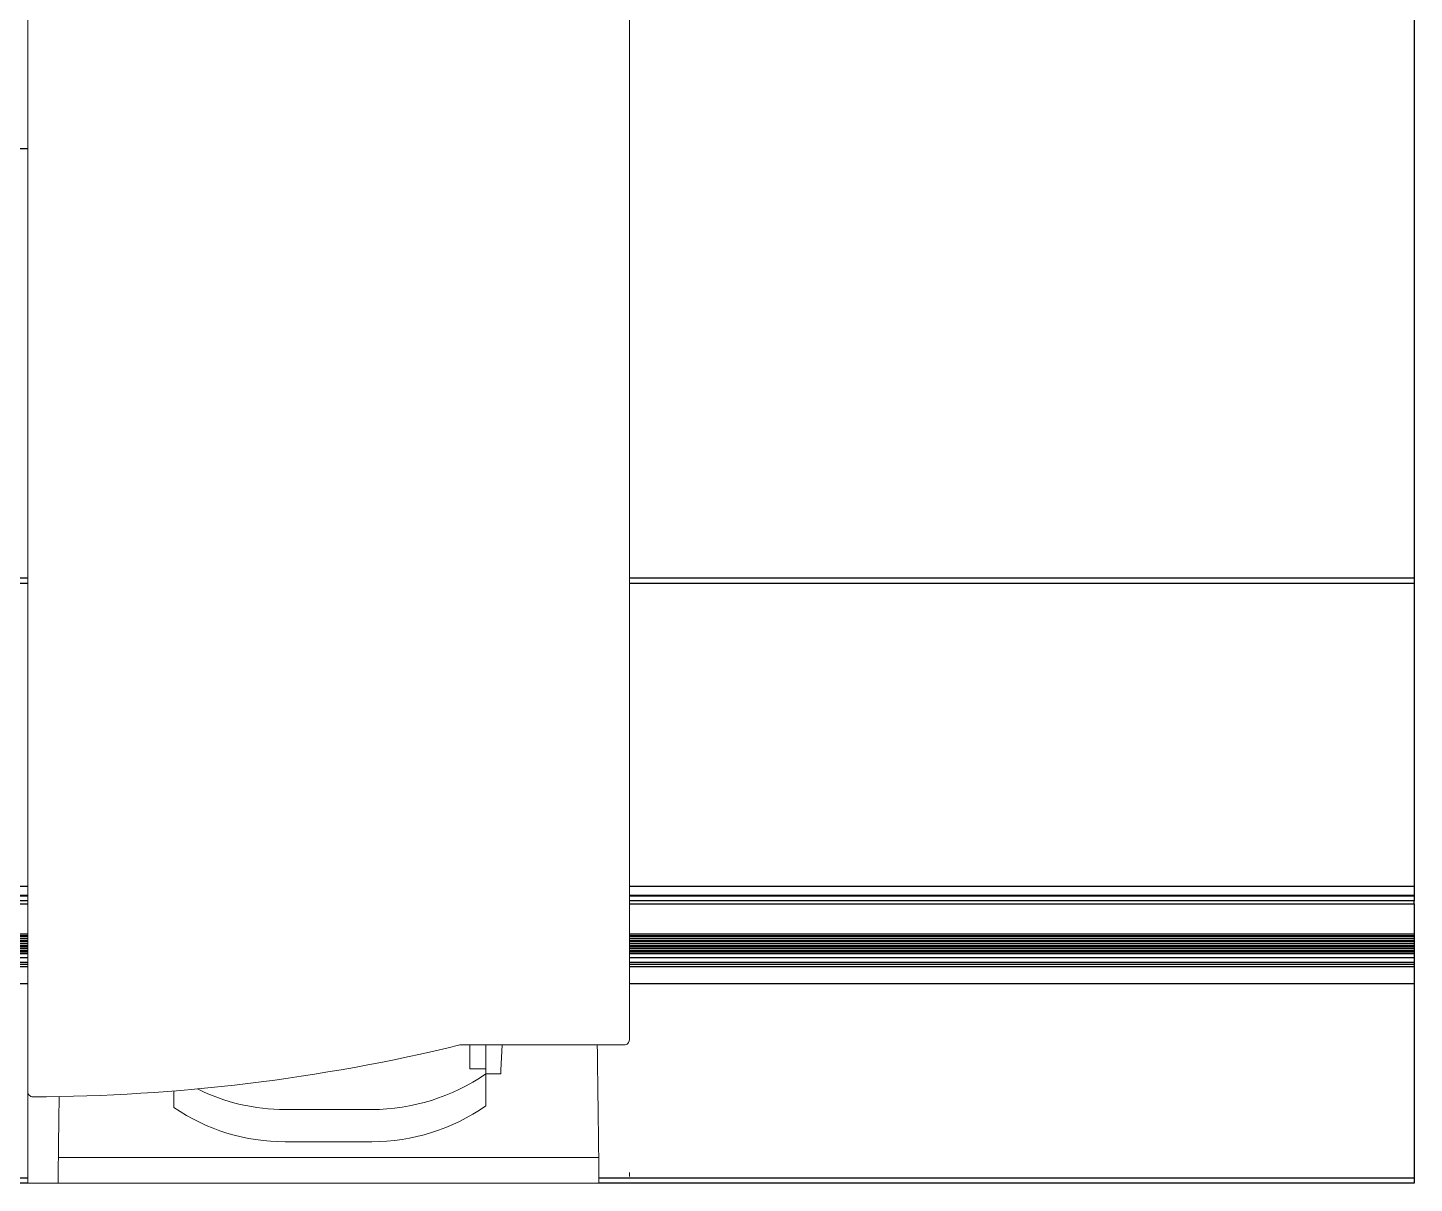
# Model space of a CAD drawing. Header units: millimetres. Extents: x 1359 to 3577, y 1336 to 3557.
# Drawn here: x 2626.4 to 2706.6, y 3183.1 to 3249.9 of the extents above; entities that cross this region are included whole.
import ezdxf

# ---------------------------------------------------------------- set-up
doc = ezdxf.new("R2010")
doc.units = ezdxf.units.MM
doc.set_wipeout_variables(frame=1)
doc.layers.add('000-PI-Oprema', color=30, linetype='Continuous', lineweight=5)

msp = doc.modelspace()

# ---------------------------------------------------------------- linework, layer by layer
for p, q in [((2641.571, 3244.933), (2641.571, 3283.933)), ((2706.571, 3267.633), (2706.571, 3218.083)), ((2573.571, 3242.933), (2639.571, 3242.933)), ((2706.571, 3218.083), (2546.571, 3218.083)), ((2706.571, 3217.783), (2546.571, 3217.783)), ((2706.571, 3218.083), (2706.571, 3217.783)), ((2706.571, 3217.783), (2706.571, 3200.246)), ((2706.571, 3200.246), (2546.571, 3200.246)), ((2706.571, 3200.246), (2706.571, 3199.746)), ((2546.571, 3199.746), (2706.571, 3199.746)), ((2706.571, 3199.698), (2546.571, 3199.698)), ((2706.571, 3199.425), (2546.571, 3199.425)), ((2546.571, 3199.251), (2706.571, 3199.251)), ((2706.571, 3199.746), (2706.571, 3199.698)), ((2706.571, 3199.698), (2706.571, 3199.425)), ((2706.571, 3199.251), (2706.571, 3199.425)), ((2706.571, 3199.251), (2706.571, 3197.5)), ((2706.571, 3197.5), (2546.571, 3197.5)), ((2706.571, 3197.391), (2546.571, 3197.391)), ((2706.571, 3197.389), (2546.571, 3197.389)), ((2706.571, 3197.355), (2546.571, 3197.355)), ((2706.571, 3197.247), (2546.571, 3197.247)), ((2706.571, 3197.246), (2546.571, 3197.246)), ((2706.571, 3197.212), (2546.571, 3197.212)), ((2706.571, 3197.104), (2546.571, 3197.104)), ((2706.571, 3197.102), (2546.571, 3197.102)), ((2706.571, 3197.068), (2546.571, 3197.068)), ((2706.571, 3196.96), (2546.571, 3196.96)), ((2706.571, 3196.959), (2546.571, 3196.959)), ((2706.571, 3196.925), (2546.571, 3196.925)), ((2706.571, 3196.817), (2546.571, 3196.817)), ((2706.571, 3196.815), (2546.571, 3196.815)), ((2706.571, 3196.781), (2546.571, 3196.781)), ((2706.571, 3197.5), (2706.571, 3197.391)), ((2706.571, 3197.389), (2706.571, 3197.391)), ((2706.571, 3197.389), (2706.571, 3197.355)), ((2706.571, 3197.355), (2706.571, 3197.247)), ((2706.571, 3197.246), (2706.571, 3197.247)), ((2706.571, 3197.246), (2706.571, 3197.212)), ((2706.571, 3197.212), (2706.571, 3197.104)), ((2706.571, 3197.104), (2706.571, 3197.102)), ((2706.571, 3197.102), (2706.571, 3197.068)), ((2706.571, 3197.068), (2706.571, 3196.96)), ((2706.571, 3196.959), (2706.571, 3196.96)), ((2706.571, 3196.959), (2706.571, 3196.925)), ((2706.571, 3196.925), (2706.571, 3196.817)), ((2706.571, 3196.815), (2706.571, 3196.817)), ((2706.571, 3196.815), (2706.571, 3196.781)), ((2706.571, 3196.781), (2706.571, 3196.673)), ((2706.571, 3196.673), (2546.571, 3196.673)), ((2706.571, 3196.671), (2546.571, 3196.671)), ((2706.571, 3196.637), (2546.571, 3196.637)), ((2706.571, 3196.53), (2546.571, 3196.53)), ((2706.571, 3196.528), (2546.571, 3196.528)), ((2706.571, 3196.494), (2546.571, 3196.494)), ((2706.571, 3196.386), (2546.571, 3196.386)), ((2706.571, 3196.384), (2546.571, 3196.384)), ((2706.571, 3196.35), (2546.571, 3196.35)), ((2706.571, 3196.126), (2546.571, 3196.126)), ((2706.571, 3196.671), (2706.571, 3196.673)), ((2706.571, 3196.671), (2706.571, 3196.637)), ((2706.571, 3196.637), (2706.571, 3196.53)), ((2706.571, 3196.528), (2706.571, 3196.53)), ((2706.571, 3196.528), (2706.571, 3196.494)), ((2706.571, 3196.494), (2706.571, 3196.386)), ((2706.571, 3196.386), (2706.571, 3196.384)), ((2706.571, 3196.384), (2706.571, 3196.35)), ((2706.571, 3196.35), (2706.571, 3196.126)), ((2706.571, 3196.126), (2706.571, 3195.853)), ((2706.571, 3195.853), (2546.571, 3195.853)), ((2706.571, 3195.741), (2546.571, 3195.741)), ((2706.571, 3195.605), (2546.571, 3195.605)), ((2706.571, 3195.853), (2706.571, 3195.741)), ((2706.571, 3195.741), (2706.571, 3195.605)), ((2706.571, 3195.605), (2706.571, 3194.613)), ((2706.571, 3194.613), (2546.571, 3194.613)), ((2706.571, 3194.613), (2706.571, 3183.383)), ((2706.571, 3183.383), (2546.571, 3183.383)), ((2706.571, 3183.383), (2706.571, 3183.083)), ((2706.571, 3183.083), (2546.571, 3183.083))]:
    msp.add_line(p, q)
msp.add_arc((2639.571, 3244.933), 2, 270, 0)

# ---------------------------------------------------------------- next in the draw order: wipeouts: each hides what was drawn before it
msp.add_wipeout([(2626.371, 3330.083), (2661.171, 3330.083), (2661.171, 3191.083), (2659.315, 3191.083), (2659.414, 3183.083), (2626.371, 3183.083)])

# ---------------------------------------------------------------- next in the draw order: linework, layer by layer
at = {"layer": '000-PI-Oprema', "color": 0, "linetype": 'ByBlock', "lineweight": 0}
for p, q in [((2626.371, 3198.083), (2626.371, 3188.383)), ((2661.171, 3198.083), (2661.171, 3191.383)), ((2651.371, 3191.083), (2660.871, 3191.083)), ((2651.951, 3191.083), (2651.951, 3189.699)), ((2652.863, 3189.627), (2652.863, 3191.083)), ((2651.951, 3189.699), (2652.863, 3189.699)), ((2652.863, 3189.41), (2652.863, 3189.627)), ((2652.863, 3189.41), (2653.728, 3189.41)), ((2652.863, 3187.558), (2652.863, 3189.41)), ((2634.818, 3187.463), (2634.818, 3188.421)), ((2641.272, 3187.349), (2646.271, 3187.349)), ((2641.271, 3185.482), (2646.271, 3185.482)), ((2628.142, 3184.583), (2659.401, 3184.583)), ((2627.826, 3183.083), (2626.371, 3183.083)), ((2627.826, 3183.083), (2659.717, 3183.083))]:
    msp.add_line(p, q, dxfattribs=at)
at = {"layer": '000-PI-Oprema', "color": 0, "linetype": 'ByBlock', "lineweight": 0, "flags": 128}
for points in [[(2653.816, 3191.083), (2653.74, 3189.627)], [(2653.74, 3189.627), (2653.728, 3189.41), (2653.73, 3189.434)]]:
    msp.add_lwpolyline(points, dxfattribs=at)
at = {"layer": '000-PI-Oprema', "color": 0, "linetype": 'ByBlock', "lineweight": 0}
for centre, radius, start, end in [((2660.871, 3191.383), 0.3, 315, 0), ((2626.371, 3293.749), 105.666, 270.16313, 283.68556), ((2646.248, 3198.996), 11.647, 270.11208, 304.6039), ((2626.671, 3188.383), 0.3, 225.08157, 270.16313), ((2641.225, 3198.547), 11.198, 243.32699, 270.23751), ((2641.271, 3196.981), 11.499, 235.86256, 269.9998), ((2646.271, 3196.981), 11.499, 270.0002, 304.97393)]:
    msp.add_arc(centre, radius, start, end, dxfattribs=at)
for points in [[(2626.371, 3330.083), (2626.371, 3285.701), (2626.371, 3241.935), (2626.371, 3198.083)], [(2661.171, 3198.083), (2661.171, 3241.935), (2661.171, 3285.701), (2661.171, 3329.175)], [(2661.083, 3191.171), (2661.028, 3191.115), (2660.95, 3191.083), (2660.871, 3191.083)], [(2626.371, 3188.383), (2626.371, 3188.304), (2626.403, 3188.227), (2626.46, 3188.171)], [(2626.371, 3183.483), (2626.371, 3183.483), (2626.371, 3183.562), (2626.371, 3183.707)]]:
    msp.add_open_spline(points, degree=3, dxfattribs=at)
for points, knots in [([(2661.171, 3200.442), (2661.171, 3200.433), (2661.171, 3200.415), (2661.171, 3200.397), (2661.171, 3200.385), (2661.171, 3200.384), (2661.171, 3200.383)], [0, 0, 0, 0, 0.255758, 0.501131, 0.745923, 1, 1, 1, 1]), ([(2661.171, 3198.483), (2661.171, 3198.474), (2661.171, 3198.463), (2661.171, 3198.186), (2661.171, 3198.153)], [0, 0, 0, 0, 0.882328, 1, 1, 1, 1]), ([(2659.414, 3183.083), (2659.399, 3184.739), (2659.37, 3186.971), (2659.337, 3189.433), (2659.321, 3190.665), (2659.315, 3191.083)], [0, 0, 0, 0, 0.397924, 0.796012, 1, 1, 1, 1]), ([(2626.371, 3188.313), (2626.371, 3187.902), (2626.371, 3186.528), (2626.371, 3184.87), (2626.371, 3183.083)], [0, 0, 0, 0, 0.298892, 1, 1, 1, 1]), ([(2628.188, 3188.099), (2628.183, 3187.706), (2628.165, 3186.366), (2628.144, 3184.759), (2628.129, 3183.083)], [0.0109519, 0.0109519, 0.0109519, 0.0109519, 0.3008161, 1, 1, 1, 1]), ([(2661.171, 3183.707), (2661.171, 3183.69), (2661.171, 3183.655), (2661.171, 3183.61), (2661.171, 3183.571), (2661.171, 3183.529), (2661.171, 3183.491), (2661.171, 3183.486), (2661.171, 3183.483)], [0, 0, 0, 0, 0.125971, 0.250789, 0.375256, 0.500181, 0.747937, 1, 1, 1, 1])]:
    msp.add_open_spline(points, degree=3, knots=knots, dxfattribs=at)

doc.saveas('drawing.dxf')
